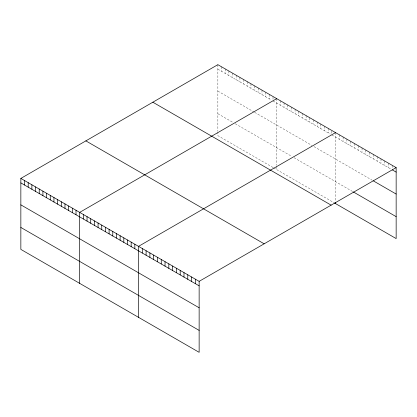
<?xml version="1.0" encoding="UTF-8"?>
<svg xmlns="http://www.w3.org/2000/svg" width="417" height="417" viewBox="0 0 417 417"><rect width="100%" height="100%" fill="white"/><g stroke="black" fill="none" stroke-linecap="round" stroke-linejoin="round"><path stroke-width="0.31" stroke-dasharray="2.08 1.56" d="M217.862 69.17L271.446 100.106M273.02 101.013L330.28 134.071M331.854 134.983L391.276 169.292M217.862 91.109L254.109 112.032M254.636 112.34L311.895 145.397M313.996 146.607L372.334 180.29M217.862 113.711L232.571 122.202M235.198 123.719L291.405 156.172M294.032 157.689L352.85 191.648M273.02 167.493L217.862 135.65L217.862 132.517M273.547 167.801L333.954 202.678M392.361 165.419L392.361 168.63M388.571 163.229L388.571 167.728M384.782 161.045L384.782 165.539M380.997 158.856L380.997 163.355M377.208 156.667L377.208 161.165M373.418 154.483L373.418 158.976M369.629 152.294L369.629 156.792M365.839 150.11L365.839 154.603M362.05 147.92L362.05 152.419M358.266 145.731L358.266 150.229M354.476 143.547L354.476 148.04M350.687 141.358L350.687 145.856M346.897 139.169L346.897 143.667M343.108 136.984L343.108 141.478M339.318 134.795L339.318 139.294M335.534 132.611L335.534 201.708M331.854 131.126L331.854 133.695M328.179 128.363L328.179 132.861M324.499 126.242L324.499 130.735M320.824 124.115L320.824 128.613M317.144 121.993L317.144 126.492M313.469 119.872L313.469 124.365M309.789 117.745L309.789 122.244M306.114 115.624L306.114 120.122M302.44 113.502L302.44 117.995M298.76 111.381L298.76 115.874M295.085 109.254L295.085 113.752M291.405 107.133L291.405 111.631M287.73 105.011L287.73 109.504M284.05 102.884L284.05 107.383M280.375 100.763L280.375 105.261M276.695 98.641L276.695 165.231M276.695 166.482L276.695 169.62M273.02 97.161L273.02 100.372M269.34 94.393L269.34 98.892M265.665 92.272L265.665 96.77M261.991 90.15L261.991 94.643M258.311 88.023L258.311 92.522M254.636 85.902L254.636 90.4M250.956 83.781L250.956 88.274M247.281 81.659L247.281 86.152M243.601 79.532L243.601 84.031M239.926 77.411L239.926 81.909M236.246 75.289L236.246 79.783M232.571 73.163L232.571 77.661M228.891 71.041L228.891 75.54M225.216 68.92L225.216 73.413M221.542 66.793L221.542 71.291M217.862 64.671L217.862 131.261"/><path stroke-width="0.63" d="M20.85 178.419L199.138 281.35L199.138 352.329L20.85 249.392L20.85 178.419L217.862 64.671L396.15 167.608L396.15 238.581L334.481 202.98M276.695 98.641L79.683 212.383L79.683 283.362M335.534 132.611L138.522 246.353L138.522 317.332M199.138 281.35L396.15 167.608M392.361 169.917L396.15 172.101M373.418 180.915L396.15 194.041M353.392 191.961L396.15 216.647M152.846 102.207L331.134 205.143M85.866 140.883L264.154 243.815M20.85 182.912L199.138 285.848M20.85 204.851L199.138 307.782M20.85 227.453L199.138 330.389M335.534 202.334L335.534 203.585M195.349 279.161L195.349 283.659M191.559 276.977L191.559 281.47M187.77 274.787L187.77 279.286M183.986 272.598L183.986 277.096M180.196 270.414L180.196 274.907M176.407 268.225L176.407 272.723M172.617 266.041L172.617 270.534M168.828 263.852L168.828 268.35M165.038 261.662L165.038 266.161M161.254 259.478L161.254 263.971M157.464 257.289L157.464 261.787M153.675 255.1L153.675 259.598M149.885 252.916L149.885 257.409M146.096 250.726L146.096 255.225M142.306 248.542L142.306 253.036M134.842 244.232L134.842 248.725M131.167 242.105L131.167 246.603M127.487 239.983L127.487 244.482M123.813 237.862L123.813 242.355M120.132 235.735L120.132 240.234M116.458 233.614L116.458 238.112M112.778 231.492L112.778 235.986M109.103 229.371L109.103 233.864M105.423 227.244L105.423 231.743M101.748 225.123L101.748 229.621M98.073 223.001L98.073 227.494M94.393 220.874L94.393 225.373M90.718 218.753L90.718 223.251M87.038 216.632L87.038 221.125M83.364 214.51L83.364 219.003M76.009 210.262L76.009 214.755M72.329 208.14L72.329 212.634M68.654 206.014L68.654 210.512M64.974 203.892L64.974 208.391M61.299 201.771L61.299 206.264M57.624 199.644L57.624 204.142M53.944 197.522L53.944 202.021M50.269 195.401L50.269 199.894M46.589 193.28L46.589 197.773M42.915 191.153L42.915 195.651M39.234 189.031L39.234 193.53M35.56 186.91L35.56 191.403M31.88 184.783L31.88 189.282M28.205 182.662L28.205 187.16M24.525 180.54L24.525 185.033"/></g></svg>
